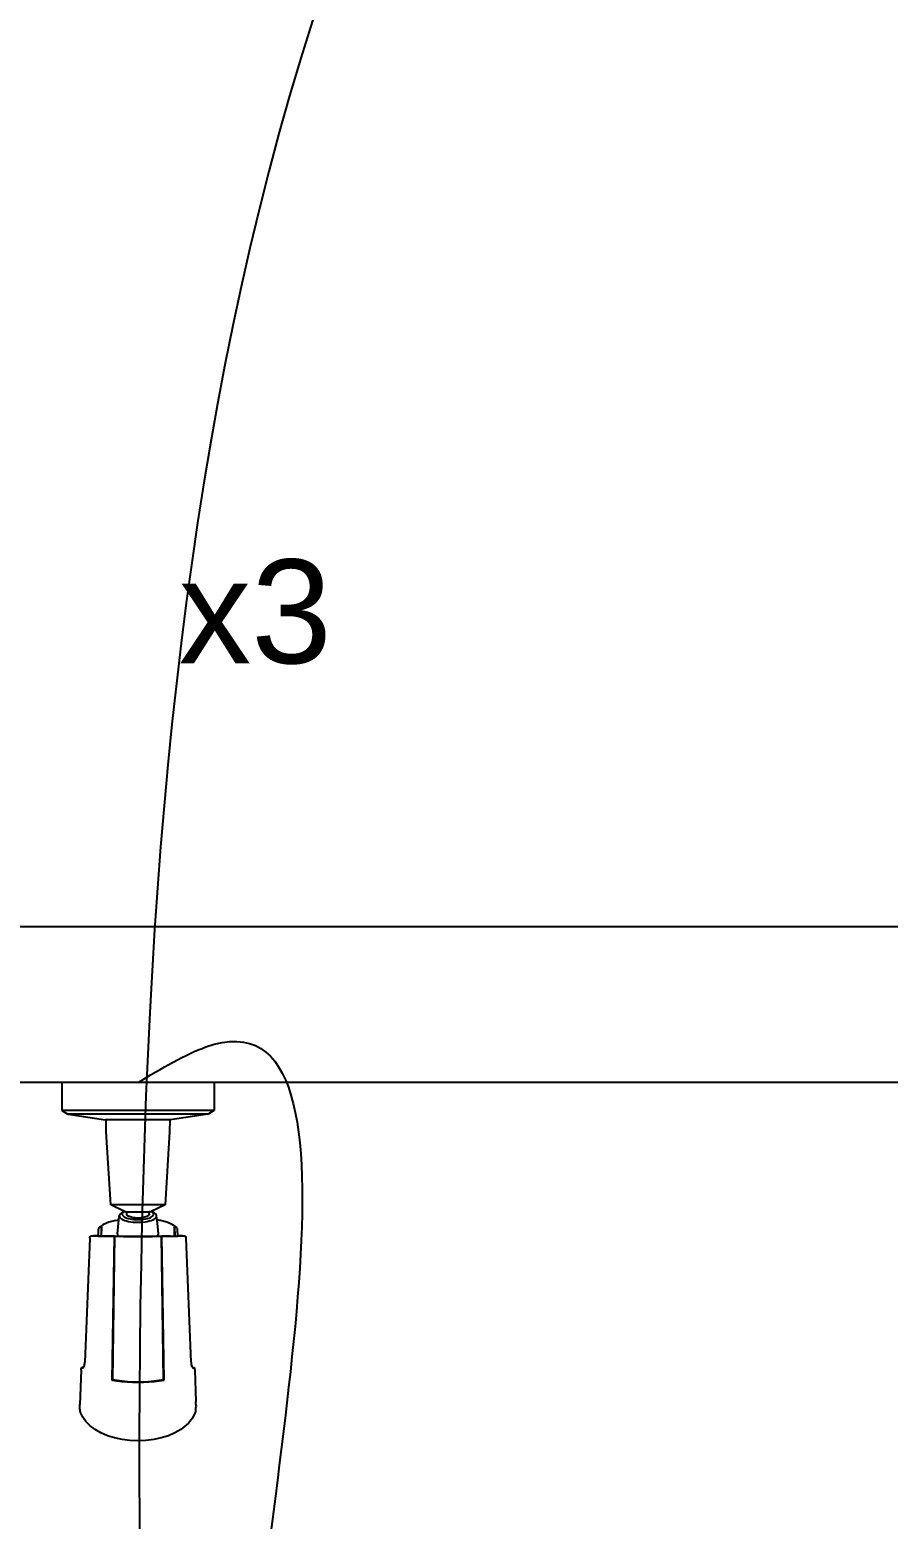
# Model space of a CAD drawing. Header units: metres. Extents: x 131 to 1703, y 190 to 2058.
# Drawn here: x 1484.08 to 1484.906, y 1999.772 to 2001.206 of the extents above; entities that cross this region are included whole.
import ezdxf

# ---------------------------------------------------------------- set-up
doc = ezdxf.new("R2010")
doc.units = ezdxf.units.M
for name, color, linetype in [('Cables des caméras IP', 3, 'Continuous'), ('Cables RJ45', 7, 'Continuous'), ('Caméras IP', 7, 'Continuous'), ('Murs', 7, 'Continuous')]:
    doc.layers.add(name, color=color, linetype=linetype)
doc.styles.get("Standard").update_dxf_attribs({"font": 'arial.ttf'})

# ---------------------------------------------------------------- blocks, each defined once
blk = doc.blocks.new('Axis Thermal Network Camera pl')
at = {"layer": 'Caméras IP', "color": 3}
for p, q in [((5.833, 11.451), (5.833, 10.384)), ((11.605, 11.451), (5.833, 11.451)), ((11.605, 11.451), (11.605, 10.384)), ((5.839, 10.384), (5.833, 10.384)), ((5.839, 10.384), (6.055, 10.254)), ((11.598, 10.384), (5.839, 10.384)), ((6.055, 10.254), (6.051, 10.254)), ((6.073, 10.254), (6.055, 10.254)), ((6.073, 10.254), (6.085, 10.254)), ((6.073, 10.254), (7.493, 10.034)), ((6.085, 10.254), (6.089, 10.254)), ((11.314, 10.254), (6.089, 10.254)), ((11.371, 10.254), (9.945, 10.034)), ((11.318, 10.254), (11.314, 10.254)), ((11.371, 10.254), (11.318, 10.254)), ((11.371, 10.254), (11.382, 10.254)), ((11.598, 10.384), (11.382, 10.254)), ((11.387, 10.254), (11.382, 10.254)), ((11.598, 10.384), (11.605, 10.384)), ((7.512, 10.034), (7.493, 10.034)), ((7.52, 9.583), (7.512, 10.034)), ((9.926, 10.034), (7.512, 10.034)), ((9.926, 10.034), (9.918, 9.583)), ((9.926, 10.034), (9.945, 10.034)), ((7.688, 6.81), (7.52, 9.583)), ((9.918, 9.583), (9.75, 6.81)), ((8.212, 6.566), (7.688, 6.81)), ((9.75, 6.81), (7.688, 6.81)), ((9.75, 6.81), (9.226, 6.566)), ((7.865, 6.219), (7.619, 6.151)), ((7.865, 6.219), (7.996, 6.243)), ((7.939, 5.71), (7.996, 6.243)), ((7.996, 6.243), (8.012, 6.394)), ((8.018, 6.425), (8.012, 6.394)), ((8.012, 6.394), (8.018, 6.362)), ((8.036, 6.456), (8.018, 6.425)), ((8.018, 6.362), (8.036, 6.331)), ((8.066, 6.486), (8.036, 6.456)), ((8.036, 6.331), (8.066, 6.301)), ((8.107, 6.515), (8.066, 6.486)), ((8.066, 6.301), (8.107, 6.273)), ((8.158, 6.541), (8.107, 6.515)), ((8.107, 6.273), (8.158, 6.247)), ((8.126, 6.483), (8.12, 6.456)), ((8.12, 6.456), (8.126, 6.429)), ((8.141, 6.509), (8.126, 6.483)), ((8.126, 6.429), (8.141, 6.403)), ((8.166, 6.534), (8.141, 6.509)), ((8.141, 6.403), (8.166, 6.378)), ((8.158, 6.541), (8.212, 6.566)), ((8.158, 6.247), (8.219, 6.223)), ((8.201, 6.558), (8.166, 6.534)), ((8.166, 6.378), (8.201, 6.354)), ((8.212, 6.566), (8.201, 6.558)), ((8.201, 6.354), (8.244, 6.332)), ((8.253, 6.546), (8.212, 6.566)), ((8.219, 6.223), (8.289, 6.202)), ((8.244, 6.332), (8.296, 6.311)), ((8.253, 6.546), (8.294, 6.546)), ((8.294, 6.456), (8.294, 6.546)), ((8.294, 6.546), (9.144, 6.546)), ((8.297, 6.437), (8.294, 6.456)), ((8.296, 6.311), (8.355, 6.294)), ((8.308, 6.419), (8.297, 6.437)), ((8.326, 6.4), (8.308, 6.419)), ((8.351, 6.383), (8.326, 6.4)), ((8.381, 6.368), (8.351, 6.383)), ((8.355, 6.294), (8.42, 6.279)), ((8.418, 6.353), (8.381, 6.368)), ((8.46, 6.341), (8.418, 6.353)), ((8.42, 6.279), (8.49, 6.267)), ((8.506, 6.33), (8.46, 6.341)), ((8.49, 6.267), (8.564, 6.258)), ((8.556, 6.322), (8.506, 6.33)), ((8.609, 6.316), (8.556, 6.322)), ((8.564, 6.258), (8.641, 6.253)), ((8.663, 6.312), (8.609, 6.316)), ((8.641, 6.253), (8.719, 6.251)), ((8.719, 6.311), (8.663, 6.312)), ((8.774, 6.312), (8.719, 6.311)), ((8.719, 6.251), (8.797, 6.253)), ((8.829, 6.316), (8.774, 6.312)), ((8.797, 6.253), (8.874, 6.258)), ((8.882, 6.322), (8.829, 6.316)), ((8.874, 6.258), (8.948, 6.267)), ((8.931, 6.33), (8.882, 6.322)), ((8.978, 6.341), (8.931, 6.33)), ((8.948, 6.267), (9.018, 6.279)), ((9.019, 6.353), (8.978, 6.341)), ((9.018, 6.279), (9.083, 6.294)), ((9.056, 6.368), (9.019, 6.353)), ((9.087, 6.383), (9.056, 6.368)), ((9.083, 6.294), (9.142, 6.311)), ((9.112, 6.4), (9.087, 6.383)), ((9.13, 6.419), (9.112, 6.4)), ((9.14, 6.437), (9.13, 6.419)), ((9.144, 6.456), (9.14, 6.437)), ((9.142, 6.311), (9.194, 6.332)), ((9.144, 6.456), (9.144, 6.546)), ((9.185, 6.546), (9.144, 6.546)), ((9.149, 6.202), (9.219, 6.223)), ((9.185, 6.546), (9.226, 6.566)), ((9.194, 6.332), (9.237, 6.354)), ((9.219, 6.223), (9.279, 6.247)), ((9.279, 6.541), (9.226, 6.566)), ((9.237, 6.558), (9.226, 6.566)), ((9.272, 6.534), (9.237, 6.558)), ((9.237, 6.354), (9.272, 6.378)), ((9.297, 6.509), (9.272, 6.534)), ((9.272, 6.378), (9.297, 6.403)), ((9.331, 6.515), (9.279, 6.541)), ((9.279, 6.247), (9.331, 6.273)), ((9.312, 6.483), (9.297, 6.509)), ((9.297, 6.403), (9.312, 6.429)), ((9.317, 6.456), (9.312, 6.483)), ((9.312, 6.429), (9.317, 6.456)), ((9.372, 6.486), (9.331, 6.515)), ((9.331, 6.273), (9.372, 6.301)), ((9.401, 6.456), (9.372, 6.486)), ((9.372, 6.301), (9.401, 6.331)), ((9.419, 6.425), (9.401, 6.456)), ((9.401, 6.331), (9.419, 6.362)), ((9.426, 6.394), (9.419, 6.425)), ((9.419, 6.362), (9.426, 6.394)), ((9.442, 6.243), (9.426, 6.394)), ((9.498, 5.71), (9.442, 6.243)), ((9.554, 6.222), (9.442, 6.243)), ((9.573, 6.219), (9.554, 6.222)), ((9.819, 6.151), (9.573, 6.219)), ((7.216, 5.878), (7.208, 5.633)), ((7.218, 5.897), (7.216, 5.878)), ((7.223, 5.916), (7.218, 5.897)), ((7.23, 5.932), (7.223, 5.916)), ((7.241, 5.947), (7.23, 5.932)), ((7.252, 5.96), (7.241, 5.947)), ((7.266, 5.97), (7.252, 5.96)), ((7.394, 6.052), (7.266, 5.97)), ((7.283, 5.978), (7.266, 5.97)), ((7.299, 5.983), (7.283, 5.978)), ((7.317, 5.985), (7.299, 5.983)), ((7.336, 5.984), (7.317, 5.985)), ((7.336, 5.984), (7.322, 5.63)), ((7.336, 5.63), (7.336, 5.984)), ((7.418, 6.066), (7.394, 6.052)), ((7.619, 6.151), (7.418, 6.066)), ((7.939, 5.71), (7.946, 5.675)), ((7.946, 5.675), (7.966, 5.641)), ((8.289, 6.202), (8.365, 6.184)), ((8.365, 6.184), (8.448, 6.17)), ((8.448, 6.17), (8.536, 6.16)), ((8.536, 6.16), (8.627, 6.154)), ((8.627, 6.154), (8.719, 6.152)), ((8.719, 6.152), (8.811, 6.154)), ((8.811, 6.154), (8.902, 6.16)), ((8.902, 6.16), (8.989, 6.17)), ((8.989, 6.17), (9.072, 6.184)), ((9.072, 6.184), (9.149, 6.202)), ((9.472, 5.641), (9.492, 5.675)), ((9.492, 5.675), (9.498, 5.71)), ((10.02, 6.066), (9.819, 6.151)), ((10.02, 6.066), (10.044, 6.052)), ((10.044, 6.052), (10.171, 5.97)), ((10.12, 5.985), (10.101, 5.984)), ((10.101, 5.984), (10.116, 5.63)), ((10.101, 5.63), (10.101, 5.984)), ((10.138, 5.983), (10.12, 5.985)), ((10.155, 5.978), (10.138, 5.983)), ((10.171, 5.97), (10.155, 5.978)), ((10.185, 5.96), (10.171, 5.97)), ((10.197, 5.947), (10.185, 5.96)), ((10.207, 5.932), (10.197, 5.947)), ((10.214, 5.916), (10.207, 5.932)), ((10.219, 5.897), (10.214, 5.916)), ((10.221, 5.878), (10.219, 5.897)), ((10.229, 5.633), (10.221, 5.878)), ((6.895, 5.545), (6.706, 0.845)), ((6.895, 5.545), (6.896, 5.561)), ((6.896, 5.561), (6.898, 5.576)), ((6.898, 5.576), (6.9, 5.585)), ((6.9, 5.585), (6.902, 5.591)), ((6.902, 5.591), (6.906, 5.604)), ((6.906, 5.604), (6.911, 5.615)), ((6.911, 5.615), (6.916, 5.624)), ((6.916, 5.624), (6.922, 5.63)), ((6.922, 5.63), (6.929, 5.635)), ((6.929, 5.635), (6.936, 5.638)), ((6.936, 5.638), (6.944, 5.638)), ((6.944, 5.638), (7.032, 5.638)), ((6.944, 5.638), (7.071, 5.634)), ((7.16, 5.634), (7.032, 5.638)), ((7.071, 5.634), (7.224, 5.63)), ((7.208, 5.633), (7.16, 5.634)), ((7.313, 5.63), (7.208, 5.633)), ((7.224, 5.63), (7.402, 5.626)), ((7.322, 5.63), (7.313, 5.63)), ((7.336, 5.63), (7.322, 5.63)), ((7.49, 5.627), (7.336, 5.63)), ((7.402, 5.626), (7.601, 5.623)), ((7.687, 5.624), (7.49, 5.627)), ((7.601, 5.623), (7.819, 5.62)), ((7.819, 5.62), (7.687, 5.624)), ((7.819, 5.62), (7.727, 0.163)), ((7.836, 5.621), (7.756, 0.182)), ((7.836, 5.621), (7.819, 5.62)), ((7.836, 5.621), (7.902, 5.621)), ((7.902, 5.621), (7.923, 5.622)), ((7.923, 5.622), (7.985, 5.622)), ((7.966, 5.641), (7.985, 5.622)), ((7.985, 5.622), (8.231, 5.62)), ((7.985, 5.622), (8.001, 5.619)), ((8.001, 5.619), (8.174, 5.618)), ((8.174, 5.618), (8.353, 5.617)), ((8.231, 5.62), (8.555, 5.619)), ((8.353, 5.617), (8.535, 5.617)), ((8.535, 5.617), (8.72, 5.616)), ((8.555, 5.619), (8.883, 5.619)), ((8.72, 5.616), (8.904, 5.616)), ((8.883, 5.619), (9.206, 5.62)), ((8.904, 5.616), (9.087, 5.617)), ((9.087, 5.617), (9.266, 5.618)), ((9.206, 5.62), (9.452, 5.622)), ((9.266, 5.618), (9.44, 5.619)), ((9.44, 5.619), (9.515, 5.622)), ((9.452, 5.622), (9.472, 5.641)), ((9.452, 5.622), (9.515, 5.622)), ((9.515, 5.622), (9.536, 5.621)), ((9.536, 5.621), (9.606, 5.621)), ((9.606, 5.621), (9.619, 5.62)), ((9.687, 0.178), (9.606, 5.621)), ((9.75, 5.624), (9.619, 5.62)), ((9.619, 5.62), (9.836, 5.623)), ((9.711, 0.163), (9.619, 5.62)), ((9.948, 5.627), (9.75, 5.624)), ((9.836, 5.623), (10.035, 5.626)), ((9.948, 5.627), (10.101, 5.63)), ((10.035, 5.626), (10.213, 5.63)), ((10.101, 5.63), (10.116, 5.63)), ((10.116, 5.63), (10.229, 5.633)), ((10.213, 5.63), (10.367, 5.634)), ((10.229, 5.633), (10.278, 5.634)), ((10.341, 5.636), (10.278, 5.634)), ((10.406, 5.638), (10.341, 5.636)), ((10.367, 5.634), (10.408, 5.635)), ((10.406, 5.638), (10.494, 5.638)), ((10.408, 5.635), (10.494, 5.638)), ((10.494, 5.638), (10.501, 5.638)), ((10.501, 5.638), (10.509, 5.635)), ((10.509, 5.635), (10.516, 5.63)), ((10.516, 5.63), (10.522, 5.624)), ((10.522, 5.624), (10.527, 5.615)), ((10.527, 5.615), (10.532, 5.604)), ((10.532, 5.604), (10.536, 5.591)), ((10.536, 5.591), (10.539, 5.576)), ((10.541, 5.561), (10.539, 5.576)), ((10.541, 5.561), (10.543, 5.545)), ((10.732, 0.845), (10.543, 5.545)), ((6.567, 0.548), (6.568, 0.57)), ((6.568, 0.57), (6.57, 0.591)), ((6.57, 0.591), (6.571, 0.603)), ((6.571, 0.603), (6.572, 0.609)), ((6.572, 0.609), (6.575, 0.624)), ((6.575, 0.624), (6.578, 0.636)), ((6.578, 0.636), (6.581, 0.645)), ((6.581, 0.645), (6.585, 0.65)), ((6.585, 0.65), (6.589, 0.651)), ((6.658, 0.651), (6.589, 0.651)), ((6.594, 0.649), (6.589, 0.651)), ((6.599, 0.643), (6.594, 0.649)), ((6.599, 0.643), (6.61, 0.631)), ((6.61, 0.631), (6.623, 0.627)), ((6.623, 0.627), (6.637, 0.63)), ((6.637, 0.63), (6.65, 0.641)), ((6.65, 0.641), (6.658, 0.651)), ((6.658, 0.651), (6.663, 0.659)), ((6.663, 0.659), (6.676, 0.684)), ((6.676, 0.684), (6.687, 0.716)), ((6.687, 0.716), (6.696, 0.755)), ((6.696, 0.755), (6.702, 0.798)), ((6.702, 0.798), (6.706, 0.845)), ((10.732, 0.845), (10.735, 0.798)), ((10.735, 0.798), (10.742, 0.755)), ((10.742, 0.755), (10.751, 0.716)), ((10.751, 0.716), (10.762, 0.684)), ((10.762, 0.684), (10.774, 0.659)), ((10.774, 0.659), (10.78, 0.651)), ((10.78, 0.651), (10.848, 0.651)), ((10.78, 0.651), (10.787, 0.641)), ((10.787, 0.641), (10.801, 0.63)), ((10.801, 0.63), (10.815, 0.627)), ((10.815, 0.627), (10.827, 0.631)), ((10.827, 0.631), (10.839, 0.643)), ((10.839, 0.643), (10.844, 0.649)), ((10.844, 0.649), (10.848, 0.651)), ((10.848, 0.651), (10.853, 0.65)), ((10.853, 0.65), (10.857, 0.645)), ((10.857, 0.645), (10.86, 0.636)), ((10.86, 0.636), (10.863, 0.624)), ((10.863, 0.624), (10.865, 0.609)), ((10.865, 0.609), (10.868, 0.591)), ((10.868, 0.591), (10.869, 0.57)), ((10.869, 0.57), (10.87, 0.548)), ((6.567, 0.545), (6.518, -0.757)), ((6.567, 0.545), (6.567, 0.548)), ((7.727, 0.163), (7.756, 0.182)), ((7.727, 0.163), (8.109, 0.11)), ((7.935, 0.15), (7.756, 0.182)), ((8.123, 0.124), (7.935, 0.15)), ((8.109, 0.11), (8.513, 0.084)), ((8.318, 0.106), (8.123, 0.124)), ((8.518, 0.094), (8.318, 0.106)), ((8.513, 0.084), (8.925, 0.084)), ((8.72, 0.09), (8.518, 0.094)), ((8.922, 0.094), (8.72, 0.09)), ((9.122, 0.104), (8.922, 0.094)), ((8.925, 0.084), (9.329, 0.11)), ((9.318, 0.122), (9.122, 0.104)), ((9.507, 0.147), (9.318, 0.122)), ((9.329, 0.11), (9.711, 0.163)), ((9.687, 0.178), (9.507, 0.147)), ((9.687, 0.178), (9.711, 0.163)), ((10.87, 0.548), (10.915, -0.644)), ((6.517, -0.789), (6.518, -0.757)), ((6.517, -0.822), (6.517, -0.789)), ((6.517, -0.857), (6.517, -0.822)), ((6.518, -0.891), (6.517, -0.857)), ((6.52, -0.924), (6.518, -0.891)), ((6.523, -0.956), (6.52, -0.924)), ((6.526, -0.985), (6.523, -0.956)), ((6.527, -0.989), (6.526, -0.985)), ((6.531, -1.012), (6.527, -0.989)), ((6.536, -1.037), (6.531, -1.012)), ((6.542, -1.054), (6.536, -1.037)), ((6.542, -1.059), (6.542, -1.054)), ((6.624, -1.237), (6.542, -1.059)), ((10.895, -1.059), (10.792, -1.271)), ((10.902, -1.037), (10.895, -1.059)), ((10.908, -1.012), (10.902, -1.037)), ((10.908, -1.012), (10.911, -0.985)), ((10.911, -0.985), (10.915, -0.956)), ((10.918, -0.74), (10.915, -0.644)), ((10.915, -0.956), (10.917, -0.924)), ((10.917, -0.924), (10.919, -0.891)), ((10.919, -0.752), (10.918, -0.74)), ((10.919, -0.754), (10.919, -0.752)), ((10.919, -0.755), (10.919, -0.754)), ((10.92, -0.757), (10.919, -0.755)), ((10.919, -0.891), (10.92, -0.867)), ((10.92, -0.757), (10.92, -0.789)), ((10.92, -0.789), (10.921, -0.822)), ((10.921, -0.822), (10.92, -0.857)), ((10.92, -0.857), (10.92, -0.867)), ((6.745, -1.407), (6.624, -1.237)), ((6.903, -1.564), (6.745, -1.407)), ((7.095, -1.708), (6.903, -1.564)), ((10.634, -1.47), (10.343, -1.708)), ((10.792, -1.271), (10.634, -1.47)), ((7.316, -1.834), (7.095, -1.708)), ((7.564, -1.941), (7.316, -1.834)), ((7.834, -2.026), (7.564, -1.941)), ((8.119, -2.087), (7.834, -2.026)), ((8.416, -2.125), (8.119, -2.087)), ((8.719, -2.138), (8.416, -2.125)), ((9.021, -2.125), (8.719, -2.138)), ((9.318, -2.087), (9.021, -2.125)), ((9.604, -2.026), (9.318, -2.087)), ((9.873, -1.941), (9.604, -2.026)), ((10.121, -1.834), (9.873, -1.941)), ((10.343, -1.708), (10.121, -1.834))]:
    blk.add_line(p, q, dxfattribs=at)

msp = doc.modelspace()

# ---------------------------------------------------------------- linework, layer by layer
at = {"layer": 'Cables des caméras IP', "color": 3}
msp.add_spline([(1484.1838, 2000.1926), (1484.2493, 2000.2268), (1484.2934, 1999.5531), (1484.2934, 1999.5324)], degree=3, dxfattribs=at)
at = {"layer": 'Cables RJ45', "color": 30}
msp.add_spline([(1483.3182, 2004.1832), (1483.4697, 2004.1093), (1484.5644, 2004.0413), (1485.0462, 2002.5106), (1484.5665, 2001.6917), (1484.1951, 1999.2337)], degree=3, dxfattribs=at)
at = {"layer": 'Murs'}
for p, q in [((1486.505, 2000.3426), (1482.155, 2000.3426)), ((1486.655, 2000.1926), (1482.155, 2000.1926))]:
    msp.add_line(p, q, dxfattribs=at)

# ---------------------------------------------------------------- block references
at = {"layer": 'Caméras IP', "color": 1, "xscale": 0.0254, "yscale": 0.0254, "zscale": 0.0254}
msp.add_blockref('Axis Thermal Network Camera pl', (1483.9624, 1999.9017), dxfattribs=at)

# ---------------------------------------------------------------- texts
at = {"layer": 'Cables RJ45', "color": 30}
msp.add_text('x3 ', height=0.1, dxfattribs=at).set_placement((1484.2231, 2000.5963))

doc.saveas('drawing.dxf')
